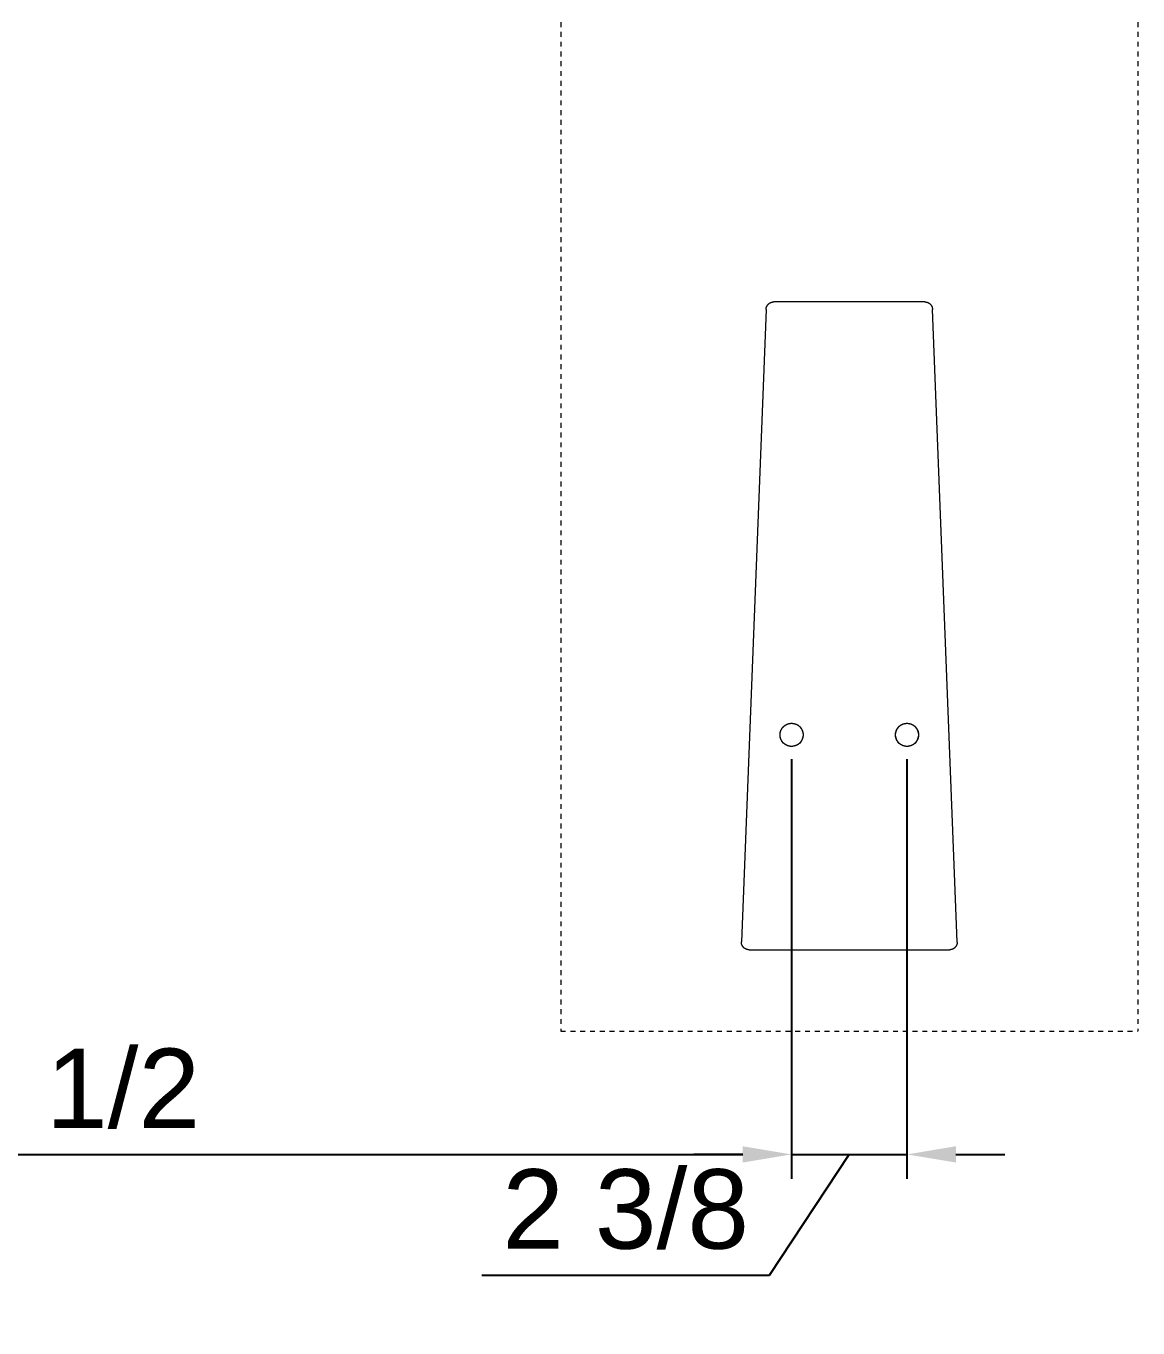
# Model space of a CAD drawing. Header units: inches. Extents: x -16 to 183, y -17 to 123.
# Drawn here: x 159.29 to 182.04, y 32.36 to 59 of the extents above; entities that cross this region are included whole.
import ezdxf

# ---------------------------------------------------------------- set-up
doc = ezdxf.new("R2010")
doc.units = ezdxf.units.IN
doc.linetypes.add('HIDDEN', pattern=[1.905, 1.27, -0.635])
for name, color, linetype, lineweight in [('ZANO_R', 7, 'Continuous', 0), ('ZANO_R_przerywana', 250, 'HIDDEN', 0), ('ZANO_W', 1, 'Continuous', 0)]:
    doc.layers.add(name, color=color, linetype=linetype, lineweight=lineweight)
doc.styles.get("Standard").update_dxf_attribs({"font": 'arial.ttf'})
doc.dimstyles.new('amerykanie', dxfattribs={"dimtxt": 50, "dimasz": 50, "dimexe": 0.5, "dimexo": 0.5, "dimgap": 1, "dimtad": 1, "dimdec": 0, "dimzin": 0, "dimlunit": 5, "dimtxsty": 'Standard', "dimcen": 0.09, "dimclrd": 1, "dimclre": 1, "dimclrt": 1, "dimazin": 0, "dimtfac": 1, "dimtdec": 0, "dimtmove": 0, "dimatfit": 3, "dimfxl": 1, "dimtzin": 0, "dimarcsym": 1})

# ---------------------------------------------------------------- blocks, each defined once
blk = doc.blocks.new('*D370')
at = {"layer": 'ZANO_W', "color": 1, "lineweight": -2}
for p, q in [((144.437, 43.998), (144.437, 35.412)), ((174.949, 43.998), (174.949, 35.412)), ((145.437, 35.912), (173.949, 35.912))]:
    blk.add_line(p, q, dxfattribs=at)
at = {"layer": 'ZANO_W', "color": 1}
for points in [[(145.437, 36.079), (145.437, 35.746), (144.437, 35.912)], [(173.949, 35.746), (173.949, 36.079), (174.949, 35.912)]]:
    blk.add_solid(points, dxfattribs=at)
at = {"layer": 'ZANO_W', "color": 1, "insert": (159.693, 37.253), "char_height": 1.625, "attachment_point": 5}
blk.add_mtext('30 1/2', dxfattribs=at)
blk = doc.blocks.new('*D371')
at = {"layer": 'ZANO_W', "color": 1, "lineweight": -2}
for p, q in [((174.949, 43.998), (174.949, 35.412)), ((177.311, 43.998), (177.311, 35.412)), ((173.949, 35.912), (172.949, 35.912)), ((174.497, 33.443), (176.13, 35.912)), ((174.949, 35.912), (177.311, 35.912)), ((178.311, 35.912), (179.311, 35.912)), ((168.614, 33.443), (174.497, 33.443))]:
    blk.add_line(p, q, dxfattribs=at)
at = {"layer": 'ZANO_W', "color": 1}
for points in [[(173.949, 35.746), (173.949, 36.079), (174.949, 35.912)], [(178.311, 36.079), (178.311, 35.746), (177.311, 35.912)]]:
    blk.add_solid(points, dxfattribs=at)
at = {"layer": 'ZANO_W', "color": 1, "insert": (171.555, 34.784), "char_height": 1.625, "attachment_point": 5}
blk.add_mtext('2 3/8', dxfattribs=at)

msp = doc.modelspace()

# ---------------------------------------------------------------- linework, layer by layer
at = {"layer": 'ZANO_R'}
for p, q in [((174.44777, 53.27773), (174.45061, 53.28242)), ((174.45061, 53.28242), (174.45361, 53.28701)), ((174.45361, 53.28701), (174.45676, 53.29149)), ((174.45676, 53.29149), (174.46007, 53.29586)), ((174.46007, 53.29586), (174.46353, 53.30011)), ((174.46353, 53.30011), (174.46714, 53.30424)), ((174.46714, 53.30424), (174.47089, 53.30825)), ((174.47089, 53.30825), (174.47477, 53.31211)), ((174.47477, 53.31211), (174.47879, 53.31584)), ((174.47879, 53.31584), (174.48293, 53.31943)), ((174.48293, 53.31943), (174.4872, 53.32288)), ((174.4872, 53.32288), (174.49158, 53.32617)), ((174.49158, 53.32617), (174.49608, 53.32931)), ((174.49608, 53.32931), (174.50068, 53.33228)), ((174.50068, 53.33228), (174.50539, 53.3351)), ((174.50539, 53.3351), (174.51018, 53.33775)), ((174.51018, 53.33775), (174.51507, 53.34024)), ((174.51507, 53.34024), (174.52004, 53.34255)), ((174.52004, 53.34255), (174.52509, 53.34468)), ((174.52509, 53.34468), (174.53021, 53.34664)), ((174.53021, 53.34664), (174.5354, 53.34842)), ((174.5354, 53.34842), (174.54064, 53.35002)), ((174.54064, 53.35002), (174.54594, 53.35144)), ((174.54594, 53.35144), (174.55128, 53.35267)), ((174.55128, 53.35267), (174.55666, 53.35371)), ((174.55666, 53.35371), (174.56208, 53.35457)), ((174.56208, 53.35457), (174.56752, 53.35523)), ((174.56752, 53.35523), (174.57298, 53.35571)), ((174.57298, 53.35571), (174.57846, 53.356)), ((174.57846, 53.356), (174.58394, 53.35609)), ((177.67668, 53.35609), (174.58394, 53.35609)), ((177.67668, 53.35609), (177.68216, 53.356)), ((177.68216, 53.356), (177.68764, 53.35571)), ((177.68764, 53.35571), (177.6931, 53.35523)), ((177.6931, 53.35523), (177.69854, 53.35457)), ((177.69854, 53.35457), (177.70396, 53.35371)), ((177.70396, 53.35371), (177.70934, 53.35267)), ((177.70934, 53.35267), (177.71468, 53.35144)), ((177.71468, 53.35144), (177.71998, 53.35002)), ((177.71998, 53.35002), (177.72522, 53.34842)), ((177.72522, 53.34842), (177.73041, 53.34664)), ((177.73041, 53.34664), (177.73553, 53.34468)), ((177.73553, 53.34468), (177.74058, 53.34255)), ((177.74058, 53.34255), (177.74555, 53.34024)), ((177.74555, 53.34024), (177.75044, 53.33775)), ((177.75044, 53.33775), (177.75523, 53.3351)), ((177.75523, 53.3351), (177.75994, 53.33228)), ((177.75994, 53.33228), (177.76454, 53.32931)), ((177.76454, 53.32931), (177.76904, 53.32617)), ((177.76904, 53.32617), (177.77342, 53.32288)), ((177.77342, 53.32288), (177.77769, 53.31943)), ((177.77769, 53.31943), (177.78183, 53.31584)), ((177.78183, 53.31584), (177.78585, 53.31211)), ((177.78585, 53.31211), (177.78973, 53.30825)), ((177.78973, 53.30825), (177.79348, 53.30424)), ((177.79348, 53.30424), (177.79709, 53.30011)), ((177.79709, 53.30011), (177.80055, 53.29586)), ((177.80055, 53.29586), (177.80386, 53.29149)), ((177.80386, 53.29149), (177.80701, 53.28701)), ((177.80701, 53.28701), (177.81001, 53.28242)), ((177.81001, 53.28242), (177.81285, 53.27773)), ((174.42658, 53.20474), (173.92212, 40.26381)), ((174.42658, 53.20474), (174.42688, 53.21022)), ((174.42688, 53.21022), (174.42738, 53.21568)), ((174.42738, 53.21568), (174.42807, 53.22112)), ((174.42807, 53.22112), (174.42895, 53.22653)), ((174.42895, 53.22653), (174.43002, 53.23191)), ((174.43002, 53.23191), (174.43127, 53.23724)), ((174.43127, 53.23724), (174.43271, 53.24253)), ((174.43271, 53.24253), (174.43433, 53.24777)), ((174.43433, 53.24777), (174.43613, 53.25295)), ((174.43613, 53.25295), (174.43811, 53.25806)), ((174.43811, 53.25806), (174.44027, 53.2631)), ((174.44027, 53.2631), (174.4426, 53.26806)), ((174.4426, 53.26806), (174.4451, 53.27294)), ((174.4451, 53.27294), (174.44777, 53.27773)), ((177.81285, 53.27773), (177.81552, 53.27294)), ((177.81552, 53.27294), (177.81802, 53.26806)), ((177.81802, 53.26806), (177.82035, 53.2631)), ((177.82035, 53.2631), (177.82251, 53.25806)), ((177.82251, 53.25806), (177.82449, 53.25295)), ((177.82449, 53.25295), (177.82629, 53.24777)), ((177.82629, 53.24777), (177.82791, 53.24253)), ((177.82791, 53.24253), (177.82935, 53.23724)), ((177.82935, 53.23724), (177.8306, 53.23191)), ((177.8306, 53.23191), (177.83167, 53.22653)), ((177.83167, 53.22653), (177.83255, 53.22112)), ((177.83255, 53.22112), (177.83323, 53.21568)), ((177.83323, 53.21568), (177.83373, 53.21022)), ((177.83373, 53.21022), (177.83404, 53.20474)), ((178.3385, 40.26381), (177.83404, 53.20474)), ((174.71299, 44.49783), (174.71313, 44.50598)), ((174.71313, 44.48967), (174.71299, 44.49783)), ((174.71313, 44.50598), (174.71355, 44.51413)), ((174.71355, 44.51413), (174.71425, 44.52225)), ((174.71425, 44.52225), (174.71524, 44.53034)), ((174.71524, 44.53034), (174.7165, 44.5384)), ((174.7165, 44.5384), (174.71804, 44.54641)), ((174.71804, 44.54641), (174.71985, 44.55436)), ((174.71985, 44.55436), (174.72194, 44.56224)), ((174.72194, 44.56224), (174.7243, 44.57005)), ((174.7243, 44.57005), (174.72692, 44.57777)), ((174.72692, 44.57777), (174.72982, 44.58539)), ((174.72982, 44.58539), (174.73297, 44.59291)), ((174.73297, 44.59291), (174.73638, 44.60032)), ((174.73638, 44.60032), (174.74005, 44.60761)), ((174.74005, 44.60761), (174.74396, 44.61476)), ((174.74396, 44.61476), (174.74812, 44.62177)), ((174.74812, 44.62177), (174.75251, 44.62864)), ((174.75251, 44.62864), (174.75715, 44.63535)), ((174.75715, 44.63535), (174.76201, 44.6419)), ((174.76201, 44.6419), (174.76709, 44.64828)), ((174.76709, 44.64828), (174.77239, 44.65447)), ((174.77239, 44.65447), (174.77791, 44.66048)), ((174.77791, 44.66048), (174.78362, 44.6663)), ((174.78362, 44.6663), (174.78954, 44.67191)), ((174.78954, 44.67191), (174.79564, 44.67732)), ((174.79564, 44.67732), (174.80193, 44.68251)), ((174.80193, 44.68251), (174.80839, 44.68749)), ((174.80839, 44.68749), (174.81502, 44.69223)), ((174.81502, 44.69223), (174.82181, 44.69675)), ((174.82181, 44.69675), (174.82875, 44.70103)), ((174.82875, 44.70103), (174.83584, 44.70507)), ((174.83584, 44.70507), (174.84306, 44.70885)), ((174.84306, 44.70885), (174.8504, 44.71239)), ((174.8504, 44.71239), (174.85787, 44.71568)), ((174.85787, 44.71568), (174.86544, 44.7187)), ((174.86544, 44.7187), (174.87312, 44.72146)), ((174.87312, 44.72146), (174.88088, 44.72395)), ((174.88088, 44.72395), (174.88873, 44.72617)), ((174.88873, 44.72617), (174.89664, 44.72813)), ((174.89664, 44.72813), (174.90462, 44.7298)), ((174.90462, 44.7298), (174.91266, 44.7312)), ((174.91266, 44.7312), (174.92073, 44.73233)), ((174.92073, 44.73233), (174.92885, 44.73317)), ((174.92885, 44.73317), (174.93698, 44.73373)), ((174.93698, 44.73373), (174.94513, 44.73401)), ((174.94513, 44.73401), (174.95329, 44.73401)), ((174.95329, 44.73401), (174.96143, 44.73373)), ((174.96143, 44.73373), (174.96957, 44.73317)), ((174.96957, 44.73317), (174.97768, 44.73233)), ((174.97768, 44.73233), (174.98576, 44.7312)), ((174.98576, 44.7312), (174.99379, 44.7298)), ((174.99379, 44.7298), (175.00177, 44.72813)), ((175.00177, 44.72813), (175.00969, 44.72617)), ((175.00969, 44.72617), (175.01753, 44.72395)), ((175.01753, 44.72395), (175.0253, 44.72146)), ((175.0253, 44.72146), (175.03297, 44.7187)), ((175.03297, 44.7187), (175.04055, 44.71568)), ((175.04055, 44.71568), (175.04801, 44.71239)), ((175.04801, 44.71239), (175.05536, 44.70885)), ((175.05536, 44.70885), (175.06258, 44.70507)), ((175.06258, 44.70507), (175.06966, 44.70103)), ((175.06966, 44.70103), (175.07661, 44.69675)), ((175.07661, 44.69675), (175.0834, 44.69223)), ((175.0834, 44.69223), (175.09003, 44.68749)), ((175.09003, 44.68749), (175.09649, 44.68251)), ((175.09649, 44.68251), (175.10278, 44.67732)), ((175.10278, 44.67732), (175.10888, 44.67191)), ((175.10888, 44.67191), (175.11479, 44.6663)), ((175.11479, 44.6663), (175.12051, 44.66048)), ((175.12051, 44.66048), (175.12602, 44.65447)), ((175.12602, 44.65447), (175.13132, 44.64828)), ((175.13132, 44.64828), (175.13641, 44.6419)), ((175.13641, 44.6419), (175.14127, 44.63535)), ((175.14127, 44.63535), (175.1459, 44.62864)), ((175.1459, 44.62864), (175.1503, 44.62177)), ((175.1503, 44.62177), (175.15446, 44.61476)), ((175.15446, 44.61476), (175.15837, 44.60761)), ((175.15837, 44.60761), (175.16203, 44.60032)), ((175.16203, 44.60032), (175.16545, 44.59291)), ((175.16545, 44.59291), (175.1686, 44.58539)), ((175.1686, 44.58539), (175.17149, 44.57777)), ((175.17149, 44.57777), (175.17412, 44.57005)), ((175.17412, 44.57005), (175.17648, 44.56224)), ((175.17648, 44.56224), (175.17856, 44.55436)), ((175.17856, 44.55436), (175.18038, 44.54641)), ((175.18038, 44.54641), (175.18192, 44.5384)), ((175.18192, 44.5384), (175.18318, 44.53034)), ((175.18318, 44.53034), (175.18416, 44.52225)), ((175.18416, 44.52225), (175.18487, 44.51413)), ((175.18487, 44.51413), (175.18529, 44.50598)), ((175.18529, 44.50598), (175.18543, 44.49783)), ((175.18543, 44.49783), (175.18529, 44.48967)), ((177.07519, 44.49783), (177.07533, 44.50598)), ((177.07533, 44.48967), (177.07519, 44.49783)), ((177.07533, 44.50598), (177.07575, 44.51413)), ((177.07575, 44.51413), (177.07646, 44.52225)), ((177.07646, 44.52225), (177.07744, 44.53034)), ((177.07744, 44.53034), (177.0787, 44.5384)), ((177.0787, 44.5384), (177.08024, 44.54641)), ((177.08024, 44.54641), (177.08205, 44.55436)), ((177.08205, 44.55436), (177.08414, 44.56224)), ((177.08414, 44.56224), (177.0865, 44.57005)), ((177.0865, 44.57005), (177.08913, 44.57777)), ((177.08913, 44.57777), (177.09202, 44.58539)), ((177.09202, 44.58539), (177.09517, 44.59291)), ((177.09517, 44.59291), (177.09858, 44.60032)), ((177.09858, 44.60032), (177.10225, 44.60761)), ((177.10225, 44.60761), (177.10616, 44.61476)), ((177.10616, 44.61476), (177.11032, 44.62177)), ((177.11032, 44.62177), (177.11472, 44.62864)), ((177.11472, 44.62864), (177.11935, 44.63535)), ((177.11935, 44.63535), (177.12421, 44.6419)), ((177.12421, 44.6419), (177.1293, 44.64828)), ((177.1293, 44.64828), (177.1346, 44.65447)), ((177.1346, 44.65447), (177.14011, 44.66048)), ((177.14011, 44.66048), (177.14583, 44.6663)), ((177.14583, 44.6663), (177.15174, 44.67191)), ((177.15174, 44.67191), (177.15784, 44.67732)), ((177.15784, 44.67732), (177.16413, 44.68251)), ((177.16413, 44.68251), (177.17059, 44.68749)), ((177.17059, 44.68749), (177.17722, 44.69223)), ((177.17722, 44.69223), (177.18401, 44.69675)), ((177.18401, 44.69675), (177.19095, 44.70103)), ((177.19095, 44.70103), (177.19804, 44.70507)), ((177.19804, 44.70507), (177.20526, 44.70885)), ((177.20526, 44.70885), (177.21261, 44.71239)), ((177.21261, 44.71239), (177.22007, 44.71568)), ((177.22007, 44.71568), (177.22765, 44.7187)), ((177.22765, 44.7187), (177.23532, 44.72146)), ((177.23532, 44.72146), (177.24308, 44.72395)), ((177.24308, 44.72395), (177.25093, 44.72617)), ((177.25093, 44.72617), (177.25885, 44.72813)), ((177.25885, 44.72813), (177.26683, 44.7298)), ((177.26683, 44.7298), (177.27486, 44.7312)), ((177.27486, 44.7312), (177.28294, 44.73233)), ((177.28294, 44.73233), (177.29105, 44.73317)), ((177.29105, 44.73317), (177.29918, 44.73373)), ((177.29918, 44.73373), (177.30733, 44.73401)), ((177.30733, 44.73401), (177.31549, 44.73401)), ((177.31549, 44.73401), (177.32364, 44.73373)), ((177.32364, 44.73373), (177.33177, 44.73317)), ((177.33177, 44.73317), (177.33988, 44.73233)), ((177.33988, 44.73233), (177.34796, 44.7312)), ((177.34796, 44.7312), (177.35599, 44.7298)), ((177.35599, 44.7298), (177.36398, 44.72813)), ((177.36398, 44.72813), (177.37189, 44.72617)), ((177.37189, 44.72617), (177.37974, 44.72395)), ((177.37974, 44.72395), (177.3875, 44.72146)), ((177.3875, 44.72146), (177.39518, 44.7187)), ((177.39518, 44.7187), (177.40275, 44.71568)), ((177.40275, 44.71568), (177.41021, 44.71239)), ((177.41021, 44.71239), (177.41756, 44.70885)), ((177.41756, 44.70885), (177.42478, 44.70507)), ((177.42478, 44.70507), (177.43187, 44.70103)), ((177.43187, 44.70103), (177.43881, 44.69675)), ((177.43881, 44.69675), (177.4456, 44.69223)), ((177.4456, 44.69223), (177.45223, 44.68749)), ((177.45223, 44.68749), (177.45869, 44.68251)), ((177.45869, 44.68251), (177.46498, 44.67732)), ((177.46498, 44.67732), (177.47108, 44.67191)), ((177.47108, 44.67191), (177.477, 44.6663)), ((177.477, 44.6663), (177.48271, 44.66048)), ((177.48271, 44.66048), (177.48822, 44.65447)), ((177.48822, 44.65447), (177.49353, 44.64828)), ((177.49353, 44.64828), (177.49861, 44.6419)), ((177.49861, 44.6419), (177.50347, 44.63535)), ((177.50347, 44.63535), (177.5081, 44.62864)), ((177.5081, 44.62864), (177.5125, 44.62177)), ((177.5125, 44.62177), (177.51666, 44.61476)), ((177.51666, 44.61476), (177.52057, 44.60761)), ((177.52057, 44.60761), (177.52424, 44.60032)), ((177.52424, 44.60032), (177.52765, 44.59291)), ((177.52765, 44.59291), (177.5308, 44.58539)), ((177.5308, 44.58539), (177.53369, 44.57777)), ((177.53369, 44.57777), (177.53632, 44.57005)), ((177.53632, 44.57005), (177.53868, 44.56224)), ((177.53868, 44.56224), (177.54077, 44.55436)), ((177.54077, 44.55436), (177.54258, 44.54641)), ((177.54258, 44.54641), (177.54412, 44.5384)), ((177.54412, 44.5384), (177.54538, 44.53034)), ((177.54538, 44.53034), (177.54637, 44.52225)), ((177.54637, 44.52225), (177.54707, 44.51413)), ((177.54707, 44.51413), (177.54749, 44.50598)), ((177.54749, 44.50598), (177.54763, 44.49783)), ((177.54763, 44.49783), (177.54749, 44.48967)), ((174.71355, 44.48153), (174.71313, 44.48967)), ((174.71425, 44.47341), (174.71355, 44.48153)), ((174.71524, 44.46531), (174.71425, 44.47341)), ((174.7165, 44.45726), (174.71524, 44.46531)), ((174.71804, 44.44925), (174.7165, 44.45726)), ((174.71985, 44.4413), (174.71804, 44.44925)), ((174.72194, 44.43341), (174.71985, 44.4413)), ((174.7243, 44.42561), (174.72194, 44.43341)), ((174.72692, 44.41789), (174.7243, 44.42561)), ((174.72982, 44.41026), (174.72692, 44.41789)), ((174.73297, 44.40274), (174.72982, 44.41026)), ((174.73638, 44.39534), (174.73297, 44.40274)), ((174.74005, 44.38805), (174.73638, 44.39534)), ((174.74396, 44.3809), (174.74005, 44.38805)), ((174.74812, 44.37388), (174.74396, 44.3809)), ((174.75251, 44.36702), (174.74812, 44.37388)), ((174.75715, 44.3603), (174.75251, 44.36702)), ((174.76201, 44.35376), (174.75715, 44.3603)), ((174.76709, 44.34738), (174.76201, 44.35376)), ((174.77239, 44.34119), (174.76709, 44.34738)), ((174.77791, 44.33518), (174.77239, 44.34119)), ((174.78362, 44.32936), (174.77791, 44.33518)), ((174.78954, 44.32374), (174.78362, 44.32936)), ((174.79564, 44.31834), (174.78954, 44.32374)), ((174.80193, 44.31314), (174.79564, 44.31834)), ((174.80839, 44.30817), (174.80193, 44.31314)), ((174.81502, 44.30342), (174.80839, 44.30817)), ((174.82181, 44.29891), (174.81502, 44.30342)), ((174.82875, 44.29463), (174.82181, 44.29891)), ((174.83584, 44.29059), (174.82875, 44.29463)), ((174.84306, 44.2868), (174.83584, 44.29059)), ((174.8504, 44.28326), (174.84306, 44.2868)), ((174.85787, 44.27998), (174.8504, 44.28326)), ((174.86544, 44.27696), (174.85787, 44.27998)), ((174.87312, 44.2742), (174.86544, 44.27696)), ((174.88088, 44.27171), (174.87312, 44.2742)), ((174.88873, 44.26948), (174.88088, 44.27171)), ((174.89664, 44.26753), (174.88873, 44.26948)), ((174.90462, 44.26585), (174.89664, 44.26753)), ((174.91266, 44.26445), (174.90462, 44.26585)), ((174.92073, 44.26333), (174.91266, 44.26445)), ((174.92885, 44.26249), (174.92073, 44.26333)), ((174.93698, 44.26192), (174.92885, 44.26249)), ((174.94513, 44.26164), (174.93698, 44.26192)), ((174.95329, 44.26164), (174.94513, 44.26164)), ((174.96143, 44.26192), (174.95329, 44.26164)), ((174.96957, 44.26249), (174.96143, 44.26192)), ((174.97768, 44.26333), (174.96957, 44.26249)), ((174.98576, 44.26445), (174.97768, 44.26333)), ((174.99379, 44.26585), (174.98576, 44.26445)), ((175.00177, 44.26753), (174.99379, 44.26585)), ((175.00969, 44.26948), (175.00177, 44.26753)), ((175.01753, 44.27171), (175.00969, 44.26948)), ((175.0253, 44.2742), (175.01753, 44.27171)), ((175.03297, 44.27696), (175.0253, 44.2742)), ((175.04055, 44.27998), (175.03297, 44.27696)), ((175.04801, 44.28326), (175.04055, 44.27998)), ((175.05536, 44.2868), (175.04801, 44.28326)), ((175.06258, 44.29059), (175.05536, 44.2868)), ((175.06966, 44.29463), (175.06258, 44.29059)), ((175.07661, 44.29891), (175.06966, 44.29463)), ((175.0834, 44.30342), (175.07661, 44.29891)), ((175.09003, 44.30817), (175.0834, 44.30342)), ((175.09649, 44.31314), (175.09003, 44.30817)), ((175.10278, 44.31834), (175.09649, 44.31314)), ((175.10888, 44.32374), (175.10278, 44.31834)), ((175.11479, 44.32936), (175.10888, 44.32374)), ((175.12051, 44.33518), (175.11479, 44.32936)), ((175.12602, 44.34119), (175.12051, 44.33518)), ((175.13132, 44.34738), (175.12602, 44.34119)), ((175.13641, 44.35376), (175.13132, 44.34738)), ((175.14127, 44.3603), (175.13641, 44.35376)), ((175.1459, 44.36702), (175.14127, 44.3603)), ((175.1503, 44.37388), (175.1459, 44.36702)), ((175.15446, 44.3809), (175.1503, 44.37388)), ((175.15837, 44.38805), (175.15446, 44.3809)), ((175.16203, 44.39534), (175.15837, 44.38805)), ((175.16545, 44.40274), (175.16203, 44.39534)), ((175.1686, 44.41026), (175.16545, 44.40274)), ((175.17149, 44.41789), (175.1686, 44.41026)), ((175.17412, 44.42561), (175.17149, 44.41789)), ((175.17648, 44.43341), (175.17412, 44.42561)), ((175.17856, 44.4413), (175.17648, 44.43341)), ((175.18038, 44.44925), (175.17856, 44.4413)), ((175.18192, 44.45726), (175.18038, 44.44925)), ((175.18318, 44.46531), (175.18192, 44.45726)), ((175.18416, 44.47341), (175.18318, 44.46531)), ((175.18487, 44.48153), (175.18416, 44.47341)), ((175.18529, 44.48967), (175.18487, 44.48153)), ((177.07575, 44.48153), (177.07533, 44.48967)), ((177.07646, 44.47341), (177.07575, 44.48153)), ((177.07744, 44.46531), (177.07646, 44.47341)), ((177.0787, 44.45726), (177.07744, 44.46531)), ((177.08024, 44.44925), (177.0787, 44.45726)), ((177.08205, 44.4413), (177.08024, 44.44925)), ((177.08414, 44.43341), (177.08205, 44.4413)), ((177.0865, 44.42561), (177.08414, 44.43341)), ((177.08913, 44.41789), (177.0865, 44.42561)), ((177.09202, 44.41026), (177.08913, 44.41789)), ((177.09517, 44.40274), (177.09202, 44.41026)), ((177.09858, 44.39534), (177.09517, 44.40274)), ((177.10225, 44.38805), (177.09858, 44.39534)), ((177.10616, 44.3809), (177.10225, 44.38805)), ((177.11032, 44.37388), (177.10616, 44.3809)), ((177.11472, 44.36702), (177.11032, 44.37388)), ((177.11935, 44.3603), (177.11472, 44.36702)), ((177.12421, 44.35376), (177.11935, 44.3603)), ((177.1293, 44.34738), (177.12421, 44.35376)), ((177.1346, 44.34119), (177.1293, 44.34738)), ((177.14011, 44.33518), (177.1346, 44.34119)), ((177.14583, 44.32936), (177.14011, 44.33518)), ((177.15174, 44.32374), (177.14583, 44.32936)), ((177.15784, 44.31834), (177.15174, 44.32374)), ((177.16413, 44.31314), (177.15784, 44.31834)), ((177.17059, 44.30817), (177.16413, 44.31314)), ((177.17722, 44.30342), (177.17059, 44.30817)), ((177.18401, 44.29891), (177.17722, 44.30342)), ((177.19095, 44.29463), (177.18401, 44.29891)), ((177.19804, 44.29059), (177.19095, 44.29463)), ((177.20526, 44.2868), (177.19804, 44.29059)), ((177.21261, 44.28326), (177.20526, 44.2868)), ((177.22007, 44.27998), (177.21261, 44.28326)), ((177.22765, 44.27696), (177.22007, 44.27998)), ((177.23532, 44.2742), (177.22765, 44.27696)), ((177.24308, 44.27171), (177.23532, 44.2742)), ((177.25093, 44.26948), (177.24308, 44.27171)), ((177.25885, 44.26753), (177.25093, 44.26948)), ((177.26683, 44.26585), (177.25885, 44.26753)), ((177.27486, 44.26445), (177.26683, 44.26585)), ((177.28294, 44.26333), (177.27486, 44.26445)), ((177.29105, 44.26249), (177.28294, 44.26333)), ((177.29918, 44.26192), (177.29105, 44.26249)), ((177.30733, 44.26164), (177.29918, 44.26192)), ((177.31549, 44.26164), (177.30733, 44.26164)), ((177.32364, 44.26192), (177.31549, 44.26164)), ((177.33177, 44.26249), (177.32364, 44.26192)), ((177.33988, 44.26333), (177.33177, 44.26249)), ((177.34796, 44.26445), (177.33988, 44.26333)), ((177.35599, 44.26585), (177.34796, 44.26445)), ((177.36398, 44.26753), (177.35599, 44.26585)), ((177.37189, 44.26948), (177.36398, 44.26753)), ((177.37974, 44.27171), (177.37189, 44.26948)), ((177.3875, 44.2742), (177.37974, 44.27171)), ((177.39518, 44.27696), (177.3875, 44.2742)), ((177.40275, 44.27998), (177.39518, 44.27696)), ((177.41021, 44.28326), (177.40275, 44.27998)), ((177.41756, 44.2868), (177.41021, 44.28326)), ((177.42478, 44.29059), (177.41756, 44.2868)), ((177.43187, 44.29463), (177.42478, 44.29059)), ((177.43881, 44.29891), (177.43187, 44.29463)), ((177.4456, 44.30342), (177.43881, 44.29891)), ((177.45223, 44.30817), (177.4456, 44.30342)), ((177.45869, 44.31314), (177.45223, 44.30817)), ((177.46498, 44.31834), (177.45869, 44.31314)), ((177.47108, 44.32374), (177.46498, 44.31834)), ((177.477, 44.32936), (177.47108, 44.32374)), ((177.48271, 44.33518), (177.477, 44.32936)), ((177.48822, 44.34119), (177.48271, 44.33518)), ((177.49353, 44.34738), (177.48822, 44.34119)), ((177.49861, 44.35376), (177.49353, 44.34738)), ((177.50347, 44.3603), (177.49861, 44.35376)), ((177.5081, 44.36702), (177.50347, 44.3603)), ((177.5125, 44.37388), (177.5081, 44.36702)), ((177.51666, 44.3809), (177.5125, 44.37388)), ((177.52057, 44.38805), (177.51666, 44.3809)), ((177.52424, 44.39534), (177.52057, 44.38805)), ((177.52765, 44.40274), (177.52424, 44.39534)), ((177.5308, 44.41026), (177.52765, 44.40274)), ((177.53369, 44.41789), (177.5308, 44.41026)), ((177.53632, 44.42561), (177.53369, 44.41789)), ((177.53868, 44.43341), (177.53632, 44.42561)), ((177.54077, 44.4413), (177.53868, 44.43341)), ((177.54258, 44.44925), (177.54077, 44.4413)), ((177.54412, 44.45726), (177.54258, 44.44925)), ((177.54538, 44.46531), (177.54412, 44.45726)), ((177.54637, 44.47341), (177.54538, 44.46531)), ((177.54707, 44.48153), (177.54637, 44.47341)), ((177.54749, 44.48967), (177.54707, 44.48153)), ((173.922, 40.25842), (173.92212, 40.26381)), ((173.92207, 40.25302), (173.922, 40.25842)), ((173.92232, 40.24763), (173.92207, 40.25302)), ((173.92276, 40.24226), (173.92232, 40.24763)), ((173.92338, 40.2369), (173.92276, 40.24226)), ((173.92418, 40.23157), (173.92338, 40.2369)), ((173.92517, 40.22626), (173.92418, 40.23157)), ((178.33633, 40.23092), (178.33532, 40.22563)), ((178.33715, 40.23623), (178.33633, 40.23092)), ((178.33779, 40.24157), (178.33715, 40.23623)), ((178.33825, 40.24693), (178.33779, 40.24157)), ((178.33852, 40.2523), (178.33825, 40.24693)), ((178.33859, 40.26074), (178.3385, 40.26381)), ((178.33862, 40.25767), (178.33852, 40.2523)), ((178.33862, 40.25767), (178.33859, 40.26074)), ((173.92633, 40.221), (173.92517, 40.22626)), ((173.92768, 40.21578), (173.92633, 40.221)), ((173.9292, 40.2106), (173.92768, 40.21578)), ((173.9309, 40.20548), (173.9292, 40.2106)), ((173.93278, 40.20043), (173.9309, 40.20548)), ((173.93482, 40.19544), (173.93278, 40.20043)), ((173.93704, 40.19052), (173.93482, 40.19544)), ((173.93942, 40.18568), (173.93704, 40.19052)), ((173.94197, 40.18093), (173.93942, 40.18568)), ((173.94468, 40.17626), (173.94197, 40.18093)), ((173.94754, 40.17169), (173.94468, 40.17626)), ((173.95057, 40.16723), (173.94754, 40.17169)), ((173.95374, 40.16287), (173.95057, 40.16723)), ((173.95706, 40.15862), (173.95374, 40.16287)), ((173.96052, 40.15448), (173.95706, 40.15862)), ((173.96413, 40.15047), (173.96052, 40.15448)), ((173.96787, 40.14658), (173.96413, 40.15047)), ((173.97173, 40.14282), (173.96787, 40.14658)), ((173.97573, 40.1392), (173.97173, 40.14282)), ((173.97985, 40.13572), (173.97573, 40.1392)), ((173.98408, 40.13238), (173.97985, 40.13572)), ((173.98843, 40.12918), (173.98408, 40.13238)), ((173.99288, 40.12614), (173.98843, 40.12918)), ((173.99744, 40.12325), (173.99288, 40.12614)), ((174.00209, 40.12052), (173.99744, 40.12325)), ((174.00683, 40.11795), (174.00209, 40.12052)), ((174.01166, 40.11555), (174.00683, 40.11795)), ((174.01656, 40.11331), (174.01166, 40.11555)), ((174.02155, 40.11124), (174.01656, 40.11331)), ((174.02659, 40.10934), (174.02155, 40.11124)), ((174.0317, 40.10762), (174.02659, 40.10934)), ((174.03687, 40.10607), (174.0317, 40.10762)), ((174.04209, 40.1047), (174.03687, 40.10607)), ((174.04735, 40.10351), (174.04209, 40.1047)), ((174.05265, 40.1025), (174.04735, 40.10351)), ((174.05797, 40.10167), (174.05265, 40.1025)), ((174.06333, 40.10102), (174.05797, 40.10167)), ((174.0687, 40.10056), (174.06333, 40.10102)), ((174.07409, 40.10029), (174.0687, 40.10056)), ((174.07948, 40.10019), (174.07409, 40.10029)), ((174.07948, 40.10019), (178.18114, 40.10019)), ((178.18651, 40.10028), (178.18114, 40.10019)), ((178.19188, 40.10056), (178.18651, 40.10028)), ((178.19724, 40.10102), (178.19188, 40.10056)), ((178.20258, 40.10166), (178.19724, 40.10102)), ((178.20789, 40.10248), (178.20258, 40.10166)), ((178.21318, 40.10349), (178.20789, 40.10248)), ((178.21842, 40.10467), (178.21318, 40.10349)), ((178.22362, 40.10603), (178.21842, 40.10467)), ((178.22878, 40.10757), (178.22362, 40.10603)), ((178.23387, 40.10929), (178.22878, 40.10757)), ((178.23891, 40.11117), (178.23387, 40.10929)), ((178.24388, 40.11323), (178.23891, 40.11117)), ((178.24877, 40.11546), (178.24388, 40.11323)), ((178.25359, 40.11785), (178.24877, 40.11546)), ((178.25832, 40.1204), (178.25359, 40.11785)), ((178.26296, 40.12312), (178.25832, 40.1204)), ((178.26751, 40.12599), (178.26296, 40.12312)), ((178.27195, 40.12902), (178.26751, 40.12599)), ((178.27629, 40.13219), (178.27195, 40.12902)), ((178.28052, 40.13551), (178.27629, 40.13219)), ((178.28463, 40.13898), (178.28052, 40.13551)), ((178.28863, 40.14258), (178.28463, 40.13898)), ((178.29249, 40.14632), (178.28863, 40.14258)), ((178.29623, 40.15018), (178.29249, 40.14632)), ((178.29983, 40.15418), (178.29623, 40.15018)), ((178.3033, 40.15829), (178.29983, 40.15418)), ((178.30662, 40.16252), (178.3033, 40.15829)), ((178.30979, 40.16686), (178.30662, 40.16252)), ((178.31282, 40.1713), (178.30979, 40.16686)), ((178.31569, 40.17585), (178.31282, 40.1713)), ((178.31841, 40.18049), (178.31569, 40.17585)), ((178.32096, 40.18522), (178.31841, 40.18049)), ((178.32335, 40.19004), (178.32096, 40.18522)), ((178.32558, 40.19493), (178.32335, 40.19004)), ((178.32764, 40.1999), (178.32558, 40.19493)), ((178.32952, 40.20494), (178.32764, 40.1999)), ((178.33124, 40.21003), (178.32952, 40.20494)), ((178.33278, 40.21519), (178.33124, 40.21003)), ((178.33414, 40.22039), (178.33278, 40.21519)), ((178.33532, 40.22563), (178.33414, 40.22039))]:
    msp.add_line(p, q, dxfattribs=at)
for centre, radius in [((174.94923, 44.49785), 0.23621), ((177.31139, 44.49781), 0.2362)]:
    msp.add_circle(centre, radius, dxfattribs=at)
at = {"layer": 'ZANO_R_przerywana', "ltscale": 0.05}
for p, q in [((170.22552, 85.68122), (170.22552, 38.43715)), ((182.03654, 85.68122), (182.03654, 38.43715)), ((170.22552, 38.43715), (182.03654, 38.43715))]:
    msp.add_line(p, q, dxfattribs=at)

# ---------------------------------------------------------------- dimensions: what is measured, and where the dimension line sits
at = {"layer": 'ZANO_W'}
dim = msp.add_linear_dim(base=(174.94923, 35.91245), p1=(144.43741, 44.49783), p2=(174.94923, 44.49785), dimstyle='amerykanie', override={"dimtxt": 1.625, "dimasz": 1, "dimgap": 0.5, "dimdec": 4, "dimaunit": 1, "dimadec": 1, "dimtdec": 4, "dimtmove": 1, "dimfrac": 2}, dxfattribs=at)
dim.commit()
dim.dimension.update_dxf_attribs({"geometry": '*D370', "text_midpoint": (159.69332, 37.25321)})
dim = msp.add_linear_dim(base=(177.31139, 35.91245), p1=(174.94923, 44.49785), p2=(177.31139, 44.49781), dimstyle='amerykanie', override={"dimtxt": 1.625, "dimasz": 1, "dimgap": 0.5, "dimdec": 4, "dimaunit": 1, "dimadec": 1, "dimtdec": 4, "dimtmove": 1, "dimfrac": 2}, dxfattribs=at)
dim.commit()
dim.dimension.update_dxf_attribs({"geometry": '*D371', "text_midpoint": (173.99659, 33.44336), "dimtype": 160})

doc.saveas('drawing.dxf')
